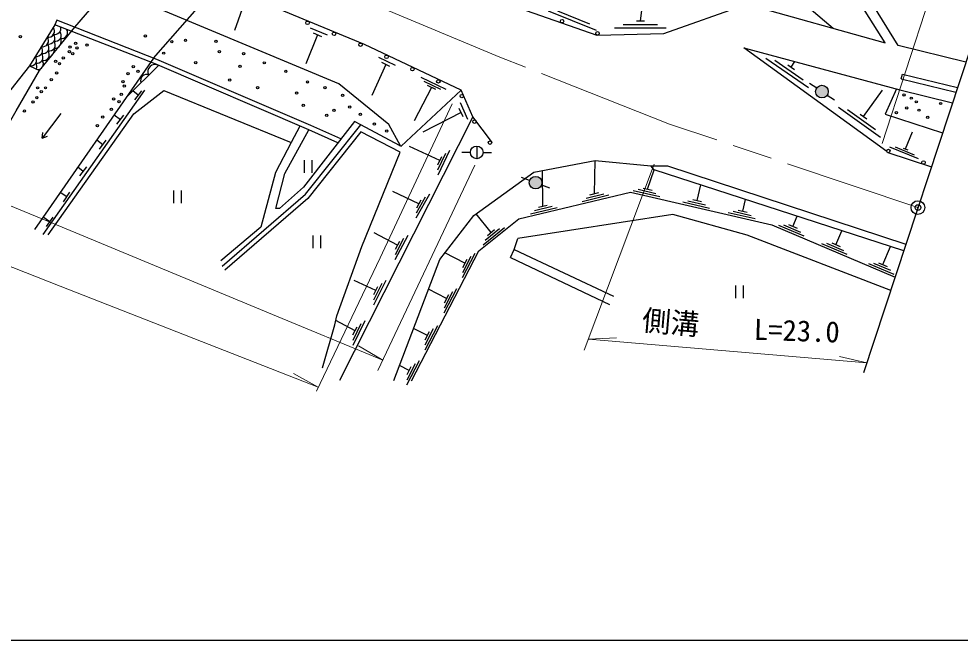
# Model space of a CAD drawing. Units: millimetres at full size, sheet at 1:1000; details may follow other scales. Extents: x 40000 to 680000, y 20000 to 380000.
# Drawn here: x 473813 to 555876, y 205000 to 259168 of the extents above; entities that cross this region are included whole.
import ezdxf
from ezdxf.enums import TextEntityAlignment as Align

# ---------------------------------------------------------------- set-up
doc = ezdxf.new("R2010")
doc.units = ezdxf.units.MM
doc.header["$LTSCALE"] = 1000
doc.header["$PDMODE"] = 32
doc.header["$PDSIZE"] = 500
doc.linetypes.add('CHAIN', pattern=[18.5, 12, -1.5, 3.5, -1.5])
for name, color, linetype, lineweight in [('M-BGD', 7, 'Continuous', 25), ('M-BMK', 2, 'CHAIN', 13), ('M-BMK-OTRS', 5, 'Continuous', 25), ('M-BMK-SRVR', 3, 'Continuous', 25), ('M-STR-HTXT', 7, 'Continuous', 13), ('M-TTL-BAND', 7, 'Continuous', 25)]:
    doc.layers.add(name, color=color, linetype=linetype, lineweight=lineweight)
doc.layers.add('M-OTRS', color=6, linetype='Continuous')
doc.styles.add('ＭＳ ゴシック', font='')
doc.styles.get('ＭＳ ゴシック').set_extended_font_data('MS Gothic')

msp = doc.modelspace()

# ---------------------------------------------------------------- hatches: boundary and pattern name
at = {"layer": 'M-BGD'}
for points in [[(544290, 252525, -1), (543367, 253122, -0.41421), (544127, 253285, -0.41421)], [(519379, 244699, -0.41421), (518676, 244366, -0.41421), (518343, 245069, -1)]]:
    msp.add_hatch(color=256, dxfattribs=at).paths.add_polyline_path(points)

# ---------------------------------------------------------------- linework, layer by layer
for p, q in [((478691, 258428), (490324, 271991)), ((485567, 255736), (497315, 269180)), ((528003, 258987), (528479, 262861)), ((493416, 260435), (492612, 258160)), ((518035, 259881), (524214, 257758)), ((519973, 259879), (524141, 258183)), ((520781, 259874), (523560, 258744)), ((526503, 258687), (529503, 258687)), ((527653, 258987), (528353, 258987)), ((475615, 254652), (478691, 258428)), ((499863, 257762), (498827, 255255)), ((500710, 257737), (499231, 258348)), ((500233, 257610), (499494, 257915)), ((525753, 258387), (530253, 258387)), ((485567, 255736), (475190, 240814)), ((506651, 255107), (505205, 255792)), ((506168, 255004), (505445, 255347)), ((538942, 255748), (542641, 253186)), ((539730, 255568), (542196, 253860)), ((541133, 254960), (541463, 255437)), ((474733, 255064), (475615, 254652)), ((483250, 252404), (485987, 255110)), ((505807, 255175), (504597, 252491)), ((540846, 255160), (541421, 254761)), ((511056, 253019), (508887, 254047)), ((510609, 253010), (509163, 253695)), ((550734, 253923), (550837, 254349)), ((550734, 253923), (555507, 252768)), ((550837, 254349), (555645, 253186)), ((484771, 252945), (475912, 240379)), ((484231, 252509), (483744, 252893)), ((483922, 252117), (484541, 252902)), ((509800, 253172), (508276, 250280)), ((510162, 253000), (509439, 253343)), ((543367, 253122), (542737, 253529)), ((547441, 250645), (549118, 252937)), ((544290, 252525), (544920, 252117)), ((512536, 250631), (512210, 251361)), ((512970, 250395), (512317, 251856)), ((545259, 251459), (548928, 248852)), ((546044, 251269), (548490, 249531)), ((482664, 250375), (482120, 250780)), ((482366, 249973), (482963, 250776)), ((513404, 250621), (501765, 227647)), ((512373, 250996), (509038, 249297)), ((547156, 250847), (547726, 250442)), ((475858, 248752), (476323, 248950)), ((551109, 247822), (551724, 249326)), ((481139, 248197), (480599, 248592)), ((480845, 247793), (481434, 248601)), ((510506, 246811), (507876, 248036)), ((513729, 248074), (513729, 246974)), ((549723, 247997), (552223, 246980)), ((550207, 247995), (551874, 247316)), ((550914, 247901), (551303, 247743)), ((510337, 246448), (510675, 247173)), ((510349, 246001), (511025, 247451)), ((510361, 245554), (511375, 247729)), ((513179, 247524), (512429, 247524)), ((514279, 247524), (515029, 247524)), ((549574, 247504), (553365, 246257)), ((479425, 245872), (478958, 246232)), ((479119, 245476), (479730, 246267)), ((498677, 246854), (498677, 245736)), ((499343, 246854), (499343, 245736)), ((523991, 243920), (524066, 246807)), ((519491, 242841), (519475, 245941)), ((528623, 244329), (529211, 246009)), ((518343, 245069), (517637, 245321)), ((519379, 244699), (520085, 244447)), ((532946, 243327), (533262, 244691)), ((477989, 243638), (477422, 244023)), ((477708, 243224), (478270, 244051)), ((487287, 244207), (487287, 243089)), ((487953, 244207), (487953, 243089)), ((508697, 243052), (506419, 244124)), ((508465, 241809), (509629, 243907)), ((522917, 243251), (525251, 243811)), ((523260, 243539), (524816, 243912)), ((523602, 243827), (524380, 244013)), ((527364, 244210), (529702, 243669)), ((527798, 244315), (529357, 243954)), ((528233, 244419), (529013, 244239)), ((508484, 242256), (509260, 243655)), ((508503, 242703), (508891, 243402)), ((519102, 242748), (519880, 242934)), ((531687, 243209), (534025, 242667)), ((532121, 243313), (533680, 242952)), ((532556, 243418), (533336, 243237)), ((536915, 242408), (537151, 243427)), ((514978, 240538), (513668, 242168)), ((518418, 242172), (520751, 242732)), ((518760, 242460), (520316, 242833)), ((535655, 242289), (537993, 241747)), ((536090, 242393), (537649, 242032)), ((536525, 242498), (537304, 242317)), ((476510, 241462), (475932, 241881)), ((476216, 241057), (476803, 241866)), ((541290, 241073), (541667, 241959)), ((506836, 239435), (504794, 240518)), ((514294, 239474), (516164, 240978)), ((514480, 239881), (515727, 240884)), ((514667, 240287), (515290, 240789)), ((540030, 241173), (542239, 240236)), ((540476, 241201), (541949, 240576)), ((540922, 241229), (541659, 240916)), ((545046, 239478), (545561, 240693)), ((499440, 240281), (499440, 239163)), ((500107, 240281), (500107, 239163)), ((506627, 238188), (507752, 240308)), ((506638, 238635), (507387, 240048)), ((506649, 239082), (507023, 239789)), ((544678, 239635), (545414, 239322)), ((517005, 239069), (525655, 234991)), ((543785, 239579), (545994, 238641)), ((544231, 239607), (545704, 238982)), ((549136, 237742), (549803, 239313)), ((512701, 237855), (510950, 238764)), ((512503, 236605), (513609, 238736)), ((512510, 237053), (513247, 238473)), ((512516, 237500), (512885, 238210)), ((516665, 238348), (525314, 234269)), ((547875, 237843), (550084, 236905)), ((548322, 237871), (549794, 237245)), ((548768, 237898), (549504, 237586)), ((504940, 235485), (503044, 236344)), ((504765, 234232), (505831, 236383)), ((504762, 235127), (505117, 235844)), ((504763, 234680), (505474, 236113)), ((511101, 234773), (509524, 235591)), ((510903, 233524), (512009, 235654)), ((536291, 235926), (536291, 234808)), ((536958, 235926), (536958, 234808)), ((510910, 233971), (511647, 235391)), ((510917, 234418), (511285, 235128)), ((503121, 231969), (501455, 232883)), ((502945, 231610), (503297, 232329)), ((502949, 231163), (503652, 232600)), ((502953, 230716), (504007, 232872)), ((509229, 230300), (510335, 232430)), ((509427, 231549), (508226, 232173)), ((509236, 230747), (509973, 232167)), ((509243, 231194), (509611, 231904)), ((507648, 227254), (508754, 229384)), ((507655, 227701), (508392, 229121)), ((507846, 228504), (506999, 228943)), ((507662, 228149), (508030, 228859))]:
    msp.add_line(p, q, dxfattribs=at)
for points in [[(515011, 248465), (513404, 250621), (512369, 252938), (503954, 256925), (495568, 260389), (460777, 274931), (445923, 280984)], [(524263, 257750), (530053, 257883), (537281, 260458), (549328, 257064), (542422, 268052), (540413, 270901), (535109, 277769), (534612, 277866), (528796, 265288), (529243, 264697), (532446, 265015), (533970, 265015), (539275, 263056), (544794, 258342)], [(507078, 248105), (506066, 249950), (501724, 253497), (486604, 259806), (469412, 267094), (450983, 275020), (446039, 277172), (442888, 277182), (445147, 271800)], [(556372, 255397), (550474, 256853), (541755, 270962)], [(477113, 259045), (476959, 258654), (474733, 255064), (469278, 248182)], [(501633, 248362), (499104, 249483), (485694, 255235), (476959, 258654)], [(501898, 248704), (499271, 249868), (485854, 255624), (477113, 259045)], [(549478, 247599), (537027, 256630), (550605, 252977), (555203, 251844)], [(471131, 247431), (472390, 249050), (473567, 251154), (475615, 254652)], [(476381, 240329), (483845, 250886), (486447, 252918), (497569, 248392)], [(506998, 248138), (507158, 248073), (512369, 252938)], [(550321, 253053), (549323, 250867), (554339, 249217)], [(477479, 250906), (475858, 248752), (475920, 249254)], [(498319, 249820), (497569, 248392), (496182, 245774), (494903, 241008), (491414, 238064)], [(491539, 237612), (498817, 243882), (503636, 249935)], [(506998, 248138), (503636, 249935), (503066, 250215), (498639, 244490), (496533, 242646), (496225, 242640), (496995, 245671), (499104, 249483)], [(500295, 228737), (501371, 232489), (501539, 233277), (503726, 239324), (507066, 247540), (503630, 249318), (499015, 243490), (491761, 237269)], [(506503, 227637), (510516, 238201), (513466, 242022), (518706, 245796), (524066, 246807), (528923, 246351), (530357, 246351), (551146, 239512)], [(550958, 238938), (529211, 246009), (528923, 246351)], [(508040, 227601), (513925, 238936), (517407, 241736), (527138, 244070), (539443, 241218), (550205, 236650)], [(549825, 235495), (537312, 240294), (530819, 242117), (517320, 240026)], [(516665, 238348), (517005, 239069), (517320, 240026)]]:
    msp.add_lwpolyline(points, dxfattribs=at)
for centre, radius in [((498980, 258818), 150), ((521174, 258962), 150), ((473945, 257615), 100), ((484854, 257681), 100), ((501291, 257863), 150), ((524263, 257900), 150), ((478762, 257021), 100), ((479758, 256874), 100), ((487150, 257180), 100), ((488342, 257298), 100), ((490994, 257214), 100), ((503601, 256909), 150), ((478225, 256303), 100), ((478277, 256710), 100), ((478511, 256122), 100), ((478880, 256629), 100), ((486445, 256174), 100), ((491296, 256308), 100), ((493413, 256121), 100), ((477019, 255454), 100), ((477360, 255249), 100), ((477688, 255758), 100), ((489231, 255336), 100), ((495210, 255333), 100), ((505867, 255853), 150), ((477105, 254449), 100), ((483340, 254384), 100), ((483784, 255006), 100), ((484192, 254597), 100), ((493095, 255031), 100), ((497090, 254578), 100), ((508126, 254782), 150), ((476644, 253870), 100), ((482888, 253690), 100), ((492205, 253824), 100), ((498978, 253670), 100), ((510385, 253712), 150), ((475451, 253153), 100), ((475775, 252812), 100), ((476138, 253153), 100), ((483010, 253308), 100), ((494622, 253170), 100), ((498025, 252701), 100), ((500502, 253167), 100), ((543828, 252823), 550), ((475059, 251927), 100), ((475383, 252284), 100), ((482071, 252179), 100), ((482558, 251953), 100), ((482749, 252596), 100), ((502040, 252499), 100), ((512430, 252432), 150), ((550981, 252536), 100), ((551616, 252251), 100), ((552050, 251932), 100), ((474306, 251143), 100), ((481880, 251276), 100), ((498610, 251632), 100), ((501288, 251196), 100), ((502659, 251480), 100), ((551216, 251396), 100), ((552279, 251204), 100), ((554168, 251788), 100), ((481132, 250599), 100), ((500652, 250762), 100), ((503596, 250846), 100), ((513533, 250198), 150), ((550318, 250976), 100), ((553049, 250592), 100), ((480663, 249852), 100), ((504816, 249994), 100), ((505882, 249379), 100), ((513729, 247524), 550), ((514891, 248375), 150), ((549621, 247646), 150), ((552678, 246641), 150), ((518861, 244884), 550)]:
    msp.add_circle(centre, radius, dxfattribs=at)
for centre, radius, start, end in [((476401, 258094), 525, 258.19402, 38.19402), ((476434, 257492), 525, 258.19402, 38.19402), ((476954, 258331), 525, 258.19402, 13.85509), ((476988, 257730), 525, 258.19402, 38.19402), ((477541, 257967), 525, 258.19402, 33.23509), ((475881, 257255), 525, 258.19402, 38.19402), ((475914, 256654), 525, 258.19402, 38.19402), ((476468, 256891), 525, 258.19402, 38.19402), ((476955, 257169), 556, 265.76492, 30.62312), ((475361, 256417), 525, 258.19402, 38.19402), ((475394, 255815), 525, 258.19402, 38.19402), ((475948, 256052), 525, 258.19402, 38.19402), ((476133, 256518), 787, 289.35665, 7.03139), ((474841, 255578), 525, 258.19402, 38.19402), ((474874, 254977), 525, 337.05225, 38.19402), ((475476, 255233), 476, 255.60928, 39.98698), ((485687, 254563), 624, 61.21494, 208.10778), ((484926, 253820), 496, 64.91924, 204.40347)]:
    msp.add_arc(centre, radius, start, end, dxfattribs=at)
at = {"layer": 'M-BMK'}
msp.add_lwpolyline([(552198, 242709), (530539, 249995), (515741, 255839), (479562, 270919), (459157, 279549), (421058, 295216), (407022, 301490), (400852, 304021), (392742, 307192), (386153, 309398), (380419, 311114), (374825, 312595), (368279, 313859), (365741, 314336), (354282, 315989), (343855, 316537), (333156, 316434), (324443, 315735), (312547, 314097), (301791, 311707)], dxfattribs=at)
at = {"layer": 'M-BMK-OTRS'}
msp.add_line((559654, 265372), (547455, 228292), dxfattribs=at)
at = {"layer": 'M-BMK-SRVR'}
msp.add_circle((552198, 242709), 600, dxfattribs=at)
at = {"layer": 'M-OTRS'}
msp.add_point((552198, 242709), dxfattribs=at)
at = {"layer": 'M-STR-HTXT'}
for p, q in [((549090, 248305), (558845, 278380)), ((505113, 228521), (513566, 246416)), ((529207, 246498), (523106, 230278)), ((505537, 229418), (503421, 230663)), ((523466, 231235), (525917, 231370)), ((523466, 231235), (547745, 229172)), ((547745, 229172), (545351, 229719)), ((499910, 227045), (497771, 228249))]:
    msp.add_line(p, q, dxfattribs=at)
for points in [[(259017, 261529), (275169, 266053), (291880, 270863), (303113, 274146), (310005, 276148), (316048, 277282), (322011, 278111), (329098, 278849), (335211, 279207), (344057, 279228), (351151, 278889), (358711, 278038), (367398, 276811), (375288, 275057), (382464, 273187), (389677, 270733), (396666, 268126), (405861, 264408), (423561, 257314), (437719, 251585), (459122, 243056), (477415, 235852), (499910, 227045)], [(505537, 229418), (495570, 233540), (477601, 241013), (468272, 244848), (436673, 258280)], [(499750, 226709), (505306, 238336), (511598, 251743)]]:
    msp.add_lwpolyline(points, dxfattribs=at)
at = {"layer": 'M-TTL-BAND'}
msp.add_line((40000, 205000), (579000, 205000), dxfattribs=at)

# ---------------------------------------------------------------- texts
at = {"layer": 'M-STR-HTXT', "style": 'ＭＳ ゴシック'}
for s, rotation, p in [('側溝', 355.115, (528034, 231466)), ('L=23.0', 358.117, (537850, 230642))]:
    msp.add_text(s, height=1833, rotation=rotation, dxfattribs=at).set_placement(p, align=Align.BOTTOM_LEFT)

doc.saveas('drawing.dxf')
